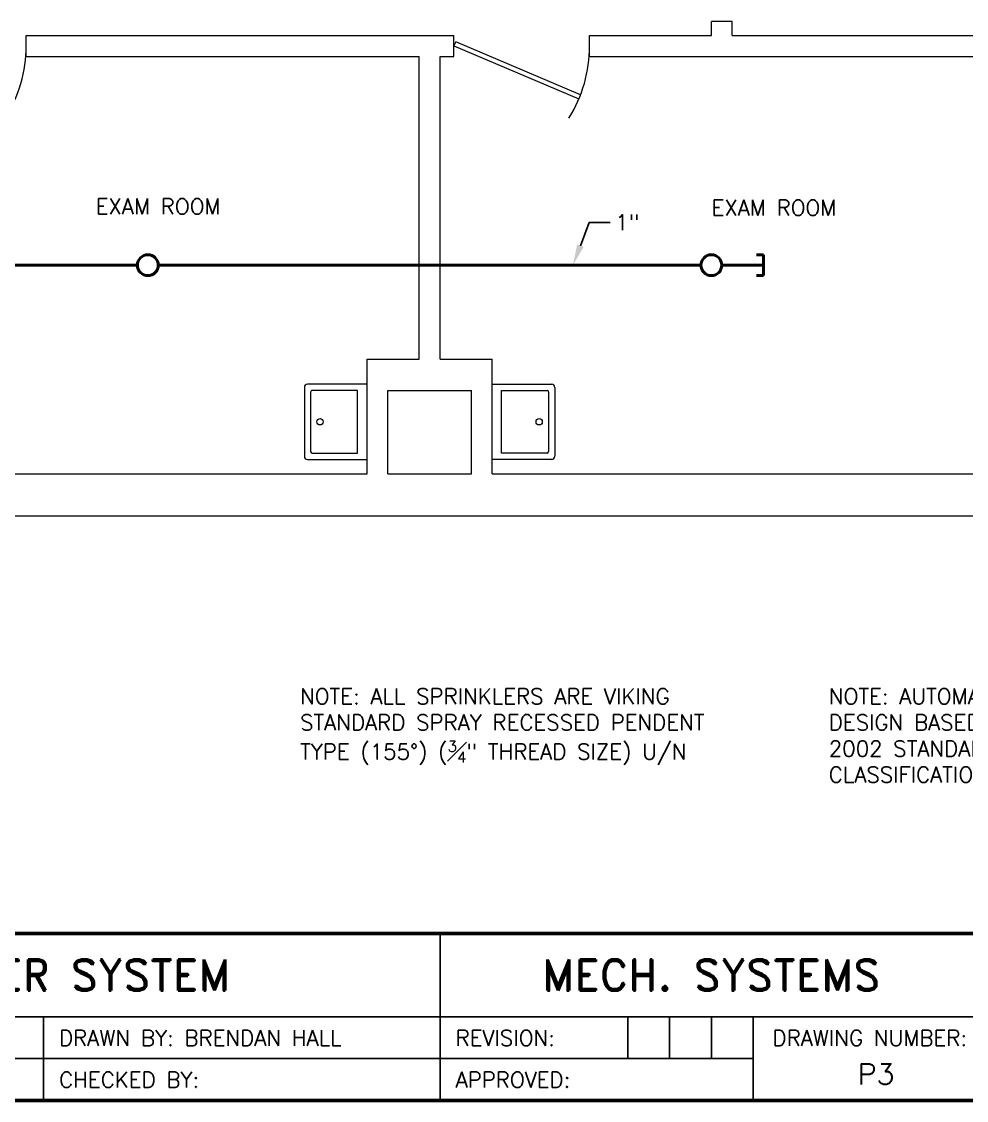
# Model space of a CAD drawing. Header units: inches. Extents: x 24 to 1704, y 24 to 1128.
# Drawn here: x 1295.7 to 1567.3, y 24 to 334 of the extents above; entities that cross this region are included whole.
import ezdxf
from ezdxf import colors
from ezdxf.entities.mleader import LeaderData, LeaderLine
from ezdxf.math import Vec2, Vec3

# ---------------------------------------------------------------- set-up
doc = ezdxf.new("R2010")
doc.units = ezdxf.units.IN
doc.header["$LTSCALE"] = 24
doc.header["$MEASUREMENT"] = 0
for name, color, linetype, lineweight in [('Annotations', 4, 'Continuous', 25), ('Arc Thin', 107, 'Continuous', 5), ('Borderline', 5, 'Continuous', 60), ('Objects Thick', 3, 'Continuous', 50), ('Objects Thin', 6, 'Continuous', 25)]:
    doc.layers.add(name, color=color, linetype=linetype, lineweight=lineweight)
doc.styles.add('DF Text', font='romans.shx')
doc.styles.add('DF Title', font='romand.shx')

# ---------------------------------------------------------------- blocks, each defined once
blk = doc.blocks.new('Sprinkler')
at = {"layer": 'Objects Thick'}
blk.add_circle((0, 0), 3, dxfattribs=at)

msp = doc.modelspace()

# ---------------------------------------------------------------- linework, layer by layer
at = {"layer": 'Arc Thin'}
for p, q in [((1494, 330), (1494, 334)), ((1500, 334), (1494, 334)), ((1500, 330), (1500, 334)), ((1297, 330), (1420, 330)), ((1297, 324), (1297, 330)), ((1420, 324), (1420, 330)), ((1459, 330), (1494, 330)), ((1459, 324), (1459, 330)), ((1500, 330), (1572, 330)), ((1420.51, 328.2), (1420, 327)), ((1420, 327), (1455.9, 311.76)), ((1456.39, 312.97), (1420.51, 328.2)), ((1297, 324), (1410, 324)), ((1410, 237), (1410, 324)), ((1416, 324), (1420, 324)), ((1416, 237), (1416, 324)), ((1459, 324), (1572, 324)), ((1395, 204), (1395, 237)), ((1395, 237), (1410, 237)), ((1416, 237), (1431, 237)), ((1431, 204), (1431, 237)), ((1395, 229.8), (1377.9, 229.8)), ((1431, 229.8), (1448.1, 229.8)), ((1377, 228.9), (1377, 209.1)), ((1378.8, 227.55), (1378.8, 210.45)), ((1392.3, 228), (1379.25, 228)), ((1392.3, 210), (1392.3, 228)), ((1401, 204), (1401, 228)), ((1401, 228), (1425, 228)), ((1425, 204), (1425, 228)), ((1433.7, 210), (1433.7, 228)), ((1433.7, 228), (1446.75, 228)), ((1447.2, 227.55), (1447.2, 210.45)), ((1449, 228.9), (1449, 209.1)), ((1377.9, 208.2), (1395, 208.2)), ((1379.25, 210), (1392.3, 210)), ((1448.1, 208.2), (1431, 208.2)), ((1446.75, 210), (1433.7, 210)), ((1254, 204), (1395, 204)), ((1401, 204), (1425, 204)), ((1431, 204), (1572, 204)), ((915, 192), (1584, 192))]:
    msp.add_line(p, q, dxfattribs=at)
for centre in [(1381.5, 219), (1444.5, 219)]:
    msp.add_circle(centre, 0.9, dxfattribs=at)
for centre, radius, start, end in [((1258, 327), 39, 327.8937, 0), ((1420, 327), 39, 327.8937, 0), ((1377.9, 228.9), 0.9, 90.0001, 180.0001), ((1448.1, 228.9), 0.9, 359.9999, 89.9999), ((1379.25, 227.55), 0.45, 89.9999, 180.0002), ((1446.75, 227.55), 0.45, 359.9998, 90.0001), ((1377.9, 209.1), 0.9, 180, 269.9999), ((1379.25, 210.45), 0.45, 180.0001, 270.0001), ((1446.75, 210.45), 0.45, 269.9999, 359.9999), ((1448.1, 209.1), 0.9, 270.0001, 0)]:
    msp.add_arc(centre, radius, start, end, dxfattribs=at)
at = {"layer": 'Borderline'}
for p, q in [((1704, 72), (1200, 72)), ((1704, 24), (24, 24))]:
    msp.add_line(p, q, dxfattribs=at)
at = {"layer": 'Objects Thick'}
for p, q in [((1509, 267), (1507, 267)), ((1509, 261), (1509, 267)), ((1185, 264), (1329, 264)), ((1335, 264), (1491, 264)), ((1497, 264), (1509, 264)), ((1509, 261), (1507, 261))]:
    msp.add_line(p, q, dxfattribs=at)
at = {"layer": 'Objects Thin'}
for p, q in [((1416, 24), (1416, 72)), ((1578, 48), (1200, 48)), ((1302, 24), (1302, 48)), ((1470, 36), (1470, 48)), ((1482, 36), (1482, 48)), ((1494, 36), (1494, 48)), ((1506, 24), (1506, 48)), ((1506, 36), (1200, 36))]:
    msp.add_line(p, q, dxfattribs=at)

# ---------------------------------------------------------------- block references
at = {"layer": 'Objects Thick'}
for p in [(1332, 264), (1494, 264)]:
    msp.add_blockref('Sprinkler', p, dxfattribs=at)

# ---------------------------------------------------------------- texts
at = {"layer": 'Annotations', "char_height": 4.5, "attachment_point": 1, "style": 'DF Text'}
for s, width, insert in [('\\A1;NOTE: ALL SPRINKLERS ARE VIKING STANDARD SPRAY RECESSED PENDENT TYPE (155%%D) ({\\H0.7x;\\S3#4;}" THREAD SIZE) U/N', 131.8966, (1375.75, 142.36)), ('\\A1;NOTE: AUTOMATIC FIRE SPRINKLER DESIGN BASED ON THE NFPA 13 - 2002 STANDARDS (HAZARD CLASSIFICATION = LIGHT)', 133.0664, (1527.77, 142.35))]:
    msp.add_mtext_dynamic_manual_height_columns(s, width=width, gutter_width=0.469, heights=[0], dxfattribs=dict(at, insert=insert))
at = {"layer": 'Annotations', "attachment_point": 1}
for s, insert, char_height, width, style in [('SPRINKLER SYSTEM', (1238.92, 64.54), 9, 130.1365, 'DF Title'), ('MECH. SYSTEMS', (1445.37, 64.54), 9, 108.8385, 'DF Title'), ('DRAWN BY: BRENDAN HALL', (1306.48, 44.18), 4.4999, 107.4681, 'DF Text'), ('REVISION:', (1420.48, 44.18), 4.5, 107.4681, 'DF Text'), ('DRAWING NUMBER:', (1511.59, 44.18), 4.4999, 107.4681, 'DF Text'), ('P3', (1536.08, 34.56), 6, 9.9016, 'DF Text'), ('CHECKED BY:', (1306.48, 32.18), 4.4999, 106.9003, 'DF Text'), ('APPROVED:', (1420.48, 32.18), 4.5, 106.9003, 'DF Text')]:
    msp.add_mtext(s, dxfattribs=dict(at, insert=insert, char_height=char_height, width=width, style=style))
at = {"layer": 'Arc Thin', "char_height": 4.5, "width": 7488, "attachment_point": 5, "style": 'DF Text'}
for insert in [(1334.96, 280.88), (1512, 280.5)]:
    msp.add_mtext('EXAM ROOM', dxfattribs=dict(at, insert=insert))

# ---------------------------------------------------------------- leaders
at = {"layer": 'Annotations'}
ml = msp.add_multileader_mtext('Standard', dxfattribs=at)
ml.set_content('\\A1;1"', color=256, style='DF Text')
ml.set_leader_properties()
ml.build(insert=Vec2(0, 0))
ml.multileader.update_dxf_attribs({"dogleg_length": 0.125, "arrow_head_size": 6, "scale": 48})
ctx = ml.context
ctx.base_point, ctx.scale, ctx.char_height, ctx.arrow_head_size, ctx.landing_gap_size, ctx.plane_origin = Vec3(1464.87, 276.27), 48, 4.5, 6, 1.5, Vec3(1454.21, 264)
notes = []
notes.append((ctx, [(0, (1, 1, 0), (1458.87, 276.27), (1, 0), 6, [(0, [(1454.21, 264)], 0, [])])]))
ctx.mtext.insert, ctx.mtext.flow_direction = Vec3(1466.37, 278.52), 5
for ctx, leaders in notes:
    for number, flags, end, landing, length, lines in leaders:
        leader = LeaderData()
        leader.index, (leader.has_last_leader_line, leader.has_dogleg_vector, leader.attachment_direction) = number, flags
        leader.last_leader_point, leader.dogleg_vector, leader.dogleg_length = Vec3(end), Vec3(landing), length
        for number, points, colour, breaks in lines:
            line = LeaderLine()
            line.index, line.vertices, line.color, line.breaks = number, Vec3.list(points), colors.encode_raw_color(colour), breaks
            leader.lines.append(line)
        ctx.leaders.append(leader)

doc.saveas('drawing.dxf')
